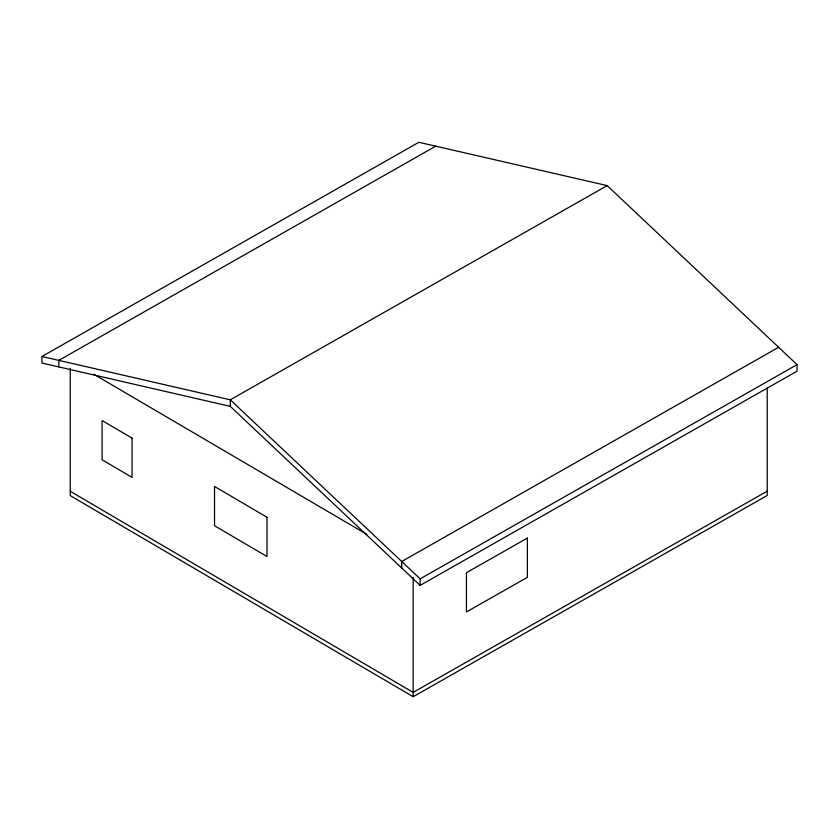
<?xml version="1.0" encoding="UTF-8"?>
<svg xmlns="http://www.w3.org/2000/svg" width="839" height="839" viewBox="0 0 839 839"><rect width="100%" height="100%" fill="white"/><g stroke="black" fill="none" stroke-linecap="round" stroke-linejoin="round"><path stroke-width="1.26" d="M41.95 356.491L418.85 142.284L607.174 185.608L797.05 364.65L797.05 371.184L420.15 585.402L230.274 406.359L41.95 363.035L41.95 356.491L230.274 399.815L420.15 578.858L420.15 585.402M435.714 146.164L58.814 360.371L58.814 366.916M607.174 185.608L230.274 399.815L230.274 406.359M778.634 347.283L401.734 561.49L401.734 568.034M420.15 578.858L797.05 364.65M767.213 491.172L413.155 692.395L70.235 491.276M70.235 368.279L70.235 495.597L413.155 696.716L767.213 495.492L767.213 387.796M93.926 374.32L366.905 534.412M413.155 577.242L413.155 696.716M527.364 538.072L466.453 572.691L466.453 611.946L527.364 577.326L527.364 538.072M132.069 438.126L102.096 420.549L102.096 459.803L132.069 477.391L132.069 438.126M266.991 517.254L214.522 486.484L214.522 525.738L266.991 556.519L266.991 517.254"/></g></svg>
